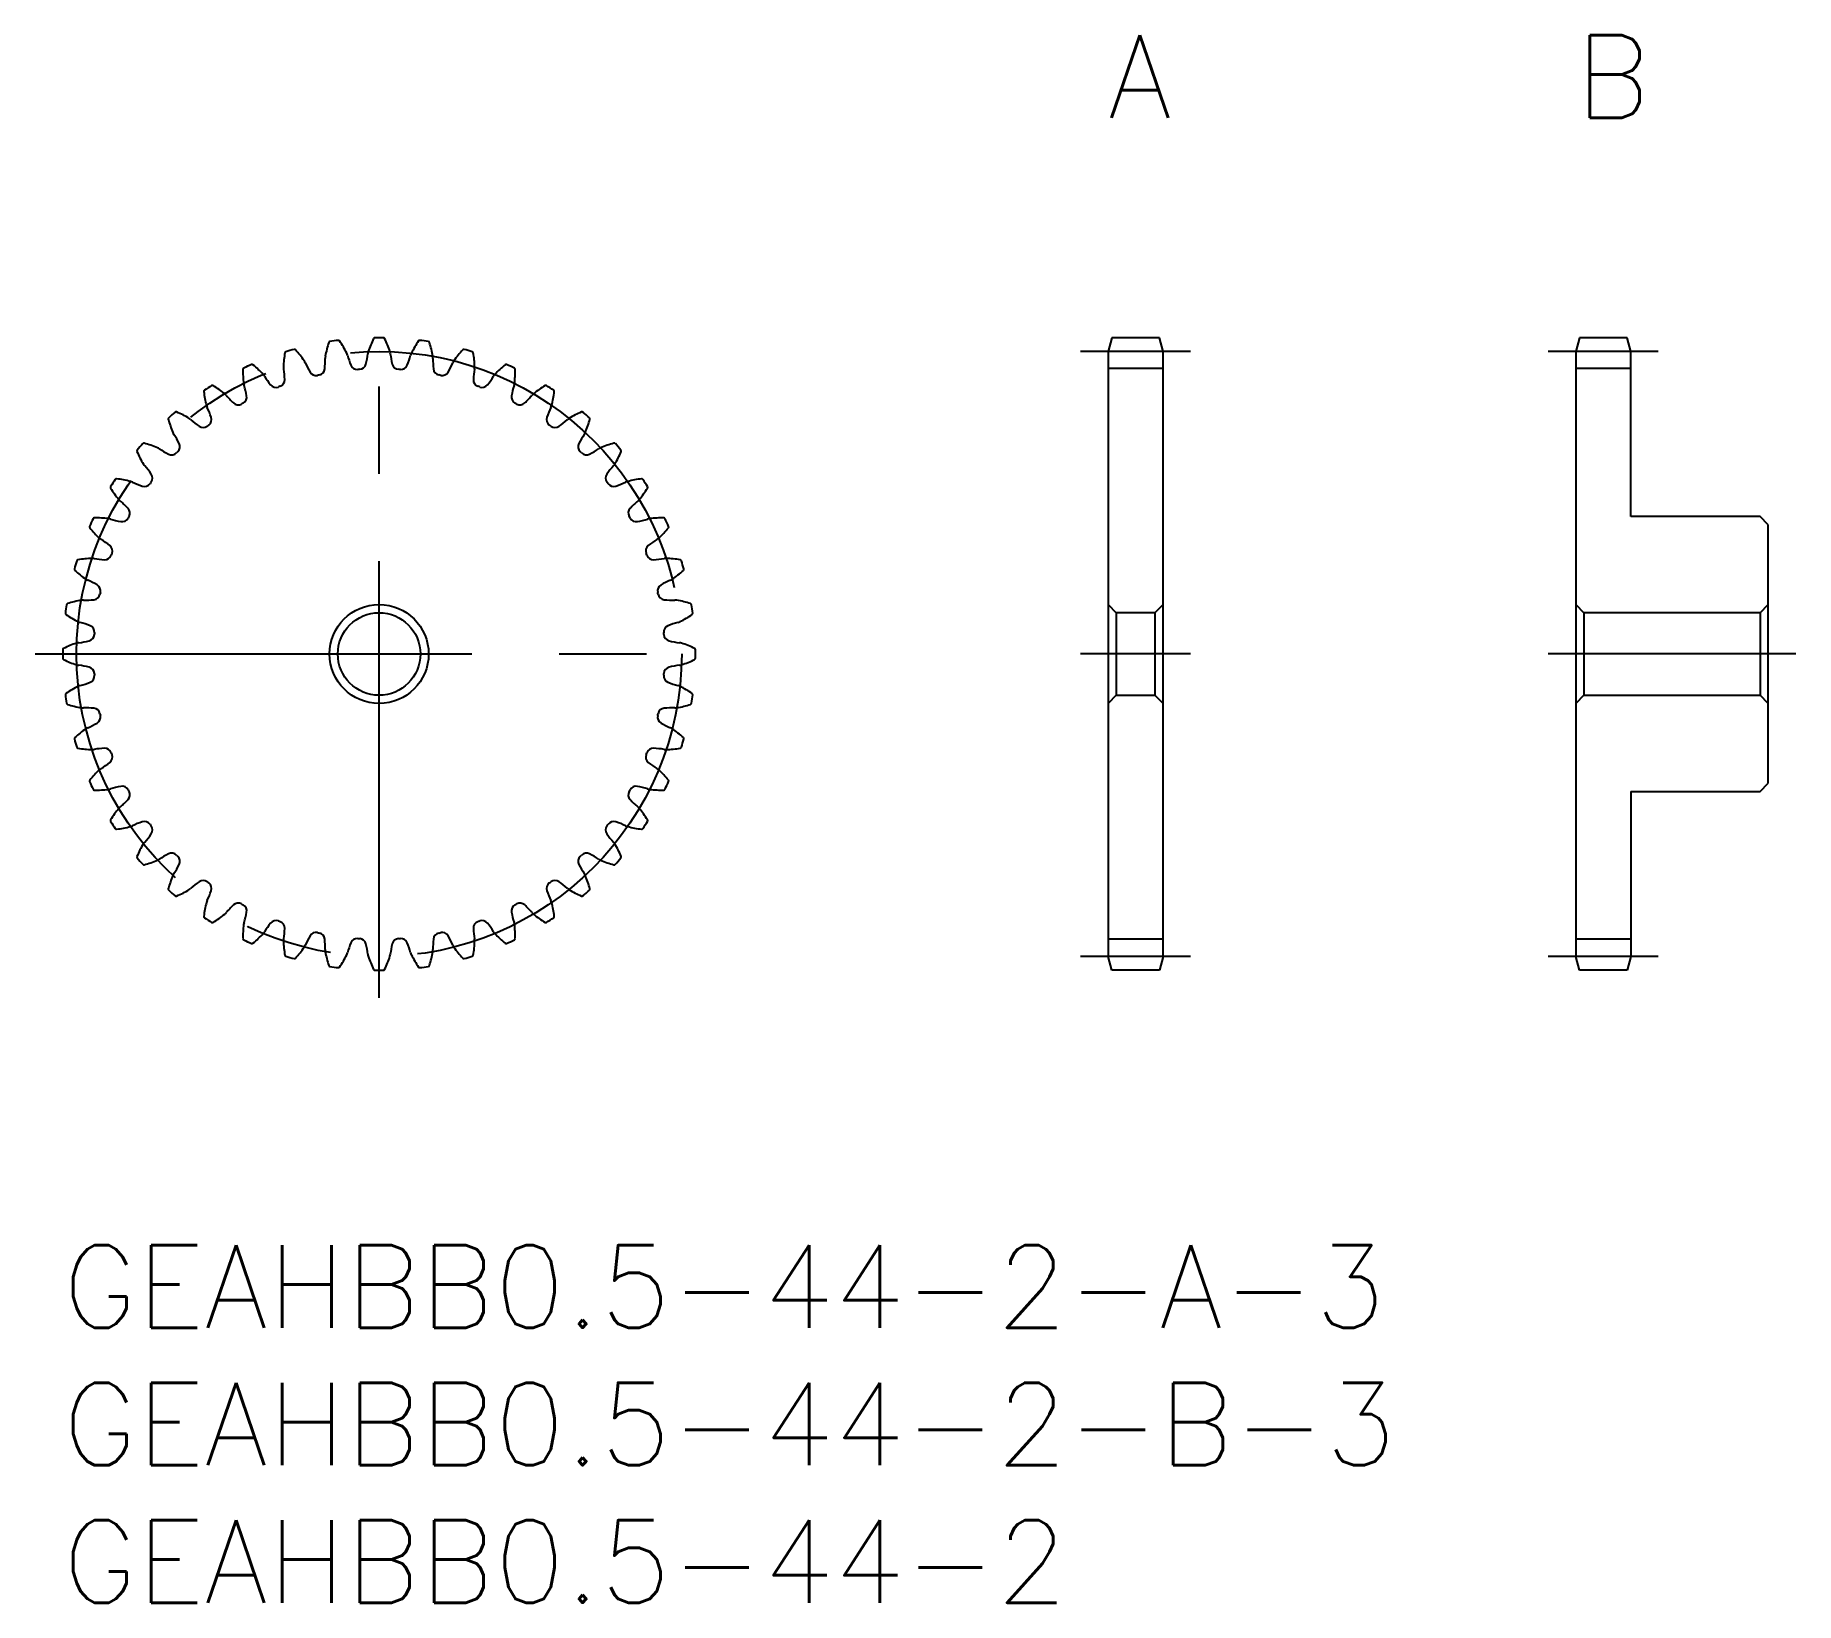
# Model space of a CAD drawing. Extents: x -1 to 63, y -13 to 44.
import ezdxf

# ---------------------------------------------------------------- set-up
doc = ezdxf.new("R2010")
doc.units = 0
doc.header["$LTSCALE"] = 0.5
doc.linetypes.add('CENTER', pattern=[50.8, 31.75, -6.35, 6.35, -6.35])
for name, color, linetype in [('MSM_CENTER', 1, 'CENTER'), ('MSM_CONTINUOUS', 7, 'CONTINUOUS'), ('MSM_PART_NUMBER', 7, 'CONTINUOUS')]:
    doc.layers.add(name, color=color, linetype=linetype)
doc.styles.get("Standard").update_dxf_attribs({"font": 'txt.shx', "height": 3, "bigfont": 'bigfont.shx'})

# ---------------------------------------------------------------- blocks, each defined once
blk = doc.blocks.new('*U2')
at = {"layer": 'MSM_PART_NUMBER'}
blk.add_text('GEAHBB0.5-44-2-A-3', height=3, dxfattribs=at).set_placement((0, -3))
blk = doc.blocks.new('*U3')
at = {"layer": 'MSM_PART_NUMBER'}
blk.add_text('GEAHBB0.5-44-2-B-3', height=3, dxfattribs=at).set_placement((0, -8))
blk = doc.blocks.new('*U4')
at = {"layer": 'MSM_PART_NUMBER'}
blk.add_text('GEAHBB0.5-44-2', height=3, dxfattribs=at).set_placement((0, -13))
blk = doc.blocks.new('*U5')
at = {"layer": 'MSM_PART_NUMBER'}
blk.add_text('A', height=3, dxfattribs=at).set_placement((38, 41))
blk = doc.blocks.new('*U6')
at = {"layer": 'MSM_PART_NUMBER'}
blk.add_text('B', height=3, dxfattribs=at).set_placement((55, 41))

msp = doc.modelspace()

# ---------------------------------------------------------------- linework, layer by layer
at = {"layer": 'MSM_CENTER'}
for p, q in [((11.5, 9), (11.5, 34)), ((41, 32.5), (37, 32.5)), ((58, 32.5), (54, 32.5)), ((-1, 21.5), (24, 21.5)), ((41, 21.5), (37, 21.5)), ((63, 21.5), (54, 21.5)), ((41, 10.5), (37, 10.5)), ((58, 10.5), (54, 10.5))]:
    msp.add_line(p, q, dxfattribs=at)
msp.add_circle((11.5, 21.5), 11, dxfattribs=at)
at = {"layer": 'MSM_CONTINUOUS'}
for p, q in [((38.134, 33), (38, 32.5)), ((39.866, 33), (38.134, 33)), ((40, 32.5), (39.866, 33)), ((55.134, 33), (55, 32.5)), ((56.866, 33), (55.134, 33)), ((57, 32.5), (56.866, 33)), ((38, 32.5), (38, 10.5)), ((40, 10.5), (40, 32.5)), ((55, 32.5), (55, 10.5)), ((57, 26.5), (57, 32.5)), ((40, 31.875), (38, 31.875)), ((57, 31.875), (55, 31.875)), ((61.7, 26.5), (57, 26.5)), ((62, 26.2), (61.7, 26.5)), ((62, 16.8), (62, 26.2)), ((38, 23.3), (38.3, 23)), ((39.7, 23), (40, 23.3)), ((55, 23.3), (55.3, 23)), ((61.7, 23), (62, 23.3)), ((38.3, 23), (38.3, 20)), ((39.7, 23), (38.3, 23)), ((39.7, 23), (39.7, 20)), ((55.3, 23), (55.3, 20)), ((61.7, 23), (55.3, 23)), ((61.7, 23), (61.7, 20)), ((38.3, 20), (38, 19.7)), ((38.3, 20), (39.7, 20)), ((40, 19.7), (39.7, 20)), ((55.3, 20), (55, 19.7)), ((55.3, 20), (61.7, 20)), ((62, 19.7), (61.7, 20)), ((61.7, 16.5), (62, 16.8)), ((57, 16.5), (61.7, 16.5)), ((57, 16.5), (57, 10.5)), ((40, 11.125), (38, 11.125)), ((57, 11.125), (55, 11.125)), ((38.134, 10), (38, 10.5)), ((40, 10.5), (39.866, 10)), ((55.134, 10), (55, 10.5)), ((57, 10.5), (56.866, 10)), ((39.866, 10), (38.134, 10)), ((56.866, 10), (55.134, 10))]:
    msp.add_line(p, q, dxfattribs=at)
for radius in [1.8, 1.5]:
    msp.add_circle((11.5, 21.5), radius, dxfattribs=at)
for centre, radius, start, end in [((13.16, 31.703), 3.667, 162.16743, 170.22727), ((9.717, 32.81), 0.05, 98.95622, 162.16742), ((11.5, 21.5), 11.5, 97.40742, 98.95622), ((10.024, 32.854), 0.05, 34.1962, 97.40742), ((7.032, 30.822), 3.667, 26.13636, 34.1962), ((14.595, 31.363), 3.667, 153.98561, 162.04545), ((11.345, 32.949), 0.05, 90.7744, 153.9856), ((11.5, 21.5), 11.5, 89.2256, 90.7744), ((11.655, 32.949), 0.05, 26.01439, 89.2256), ((8.405, 31.363), 3.667, 17.95455, 26.01439), ((15.968, 30.822), 3.667, 145.8038, 153.86364), ((12.976, 32.854), 0.05, 82.59258, 145.8038), ((11.5, 21.5), 11.5, 81.04378, 82.59258), ((13.283, 32.81), 0.05, 17.8325, 81.04378), ((9.84, 31.703), 3.667, 9.77273, 17.83257), ((11.5, 21.5), 11.5, 113.77106, 115.31985), ((6.885, 31.979), 0.05, 50.55984, 113.77106), ((4.587, 29.186), 3.667, 42.5, 50.55984), ((11.691, 31.835), 3.667, 170.34925, 178.40909), ((8.126, 32.442), 0.05, 107.13803, 170.34923), ((11.5, 21.5), 11.5, 105.58924, 107.13803), ((8.423, 32.529), 0.05, 42.37795, 105.58924), ((5.751, 30.091), 3.667, 34.31818, 42.37802), ((8.439, 31.926), 0.413, 23.51001, 34.31818), ((11.919, 33.445), 3.385, 203.59275, 210.06688), ((6.157, 32.191), 3.385, 354.47857, 0.9527), ((9.954, 32.255), 0.413, 170.22727, 181.03544), ((9.954, 32.255), 0.413, 15.32819, 26.13637), ((13.615, 33.264), 3.385, 195.41093, 201.88506), ((10.706, 32.095), 0.25, 201.88506, 274.28637), ((10.778, 32.1), 0.25, 273.89549, 346.29675), ((7.733, 32.843), 3.385, 346.29675, 352.77089), ((11.5, 32.366), 0.413, 162.04545, 172.85362), ((11.5, 32.366), 0.413, 7.14638, 17.95455), ((15.267, 32.843), 3.385, 187.22911, 193.70325), ((12.222, 32.1), 0.25, 193.70324, 266.10451), ((12.294, 32.095), 0.25, 265.71366, 338.11493), ((9.385, 33.264), 3.385, 338.11493, 344.58907), ((13.046, 32.255), 0.413, 153.86364, 164.67181), ((13.046, 32.255), 0.413, 358.96456, 9.77273), ((16.843, 32.191), 3.385, 179.0473, 185.52143), ((11.081, 33.445), 3.385, 329.93312, 336.40725), ((14.561, 31.926), 0.413, 145.68182, 156.48999), ((17.249, 30.091), 3.667, 137.62198, 145.68182), ((14.577, 32.529), 0.05, 74.41076, 137.62198), ((11.5, 21.5), 11.5, 72.86197, 74.41076), ((14.874, 32.442), 0.05, 9.65068, 72.86197), ((11.309, 31.835), 3.667, 1.59091, 9.65075), ((18.413, 29.186), 3.667, 129.44016, 137.5), ((16.115, 31.979), 0.05, 66.22894, 129.44016), ((11.5, 21.5), 11.5, 64.68015, 66.22894), ((10.219, 31.757), 3.667, 178.53107, 186.59091), ((6.603, 31.85), 0.05, 115.31985, 178.53105), ((6.986, 31.384), 0.413, 31.69183, 42.5), ((10.215, 33.383), 3.385, 211.77457, 218.2487), ((7.821, 31.468), 0.25, 290.25913, 2.66039), ((8.439, 31.926), 0.413, 178.40909, 189.21726), ((4.69, 31.322), 3.385, 2.66039, 9.13452), ((9.206, 31.874), 0.25, 210.06688, 282.4681), ((11.5, 21.5), 10.375, 102.07731, 102.46815), ((9.277, 31.89), 0.25, 282.07731, 354.47857), ((11.5, 21.5), 10.375, 93.89549, 94.28633), ((11.5, 21.5), 10.375, 85.71367, 86.10451), ((13.723, 31.89), 0.25, 185.52144, 257.92269), ((11.5, 21.5), 10.375, 77.53185, 77.92269), ((13.794, 31.874), 0.25, 257.53184, 329.93312), ((18.31, 31.322), 3.385, 170.86548, 177.33961), ((15.179, 31.468), 0.25, 177.33962, 249.74087), ((14.561, 31.926), 0.413, 350.78274, 1.59091), ((12.785, 33.383), 3.385, 321.7513, 328.22543), ((16.014, 31.384), 0.413, 137.5, 148.30817), ((16.397, 31.85), 0.05, 1.46893, 64.68015), ((12.781, 31.757), 3.667, 353.40909, 1.46893), ((5.18, 31.048), 0.05, 123.50167, 186.71287), ((8.772, 31.471), 3.667, 186.71289, 194.77273), ((11.5, 21.5), 11.5, 121.95288, 123.50167), ((5.44, 31.215), 0.05, 58.74159, 121.95288), ((3.564, 28.123), 3.667, 50.68182, 58.74166), ((5.626, 30.641), 0.413, 39.87365, 50.68182), ((8.537, 33.079), 3.385, 219.95639, 226.43052), ((6.44, 30.843), 0.25, 298.44095, 10.84219), ((6.986, 31.384), 0.413, 186.59091, 197.39908), ((3.361, 30.253), 3.385, 10.84221, 17.31634), ((7.753, 31.442), 0.25, 218.2487, 290.64996), ((11.5, 21.5), 10.375, 110.25913, 110.64996), ((11.5, 21.5), 10.375, 69.35004, 69.74087), ((15.247, 31.442), 0.25, 249.35002, 321.7513), ((16.56, 30.843), 0.25, 169.1578, 241.55905), ((19.639, 30.253), 3.385, 162.68366, 169.15779), ((16.014, 31.384), 0.413, 342.60092, 353.40909), ((14.463, 33.079), 3.385, 313.56948, 320.04361), ((17.374, 30.641), 0.413, 129.31818, 140.12635), ((19.436, 28.123), 3.667, 121.25834, 129.31818), ((17.56, 31.215), 0.05, 58.04712, 121.25834), ((11.5, 21.5), 11.5, 56.49833, 58.04712), ((14.228, 31.471), 3.667, 345.22727, 353.28711), ((17.82, 31.048), 0.05, 353.28705, 56.49833), ((3.886, 30.051), 0.05, 131.68349, 194.89468), ((11.5, 21.5), 11.5, 130.13469, 131.68349), ((4.119, 30.254), 0.05, 66.92348, 130.13469), ((2.702, 26.927), 3.667, 58.86364, 66.92348), ((5.626, 30.641), 0.413, 194.77273, 205.5809), ((2.198, 29.006), 3.385, 19.02403, 25.49816), ((5.162, 30.027), 0.25, 306.62276, 19.02403), ((6.376, 30.808), 0.25, 226.43051, 298.83178), ((11.5, 21.5), 10.375, 118.44095, 118.83178), ((11.5, 21.5), 10.375, 61.16822, 61.55905), ((16.624, 30.808), 0.25, 241.1682, 313.56948), ((17.838, 30.027), 0.25, 160.97598, 233.37728), ((20.802, 29.006), 3.385, 154.50184, 160.97597), ((17.374, 30.641), 0.413, 334.4191, 345.22727), ((20.298, 26.927), 3.667, 113.07652, 121.13636), ((18.881, 30.254), 0.05, 49.86531, 113.07652), ((11.5, 21.5), 11.5, 48.31651, 49.86531), ((19.114, 30.051), 0.05, 345.10523, 48.31651), ((7.381, 30.981), 3.667, 194.8947, 202.95455), ((4.384, 29.712), 0.413, 202.95455, 213.76271), ((1.225, 27.605), 3.385, 27.20584, 33.67998), ((4.384, 29.712), 0.413, 48.05547, 58.86364), ((6.919, 32.539), 3.385, 228.1382, 234.61234), ((5.104, 29.984), 0.25, 234.61233, 307.01355), ((11.5, 21.5), 10.375, 126.62276, 127.0136), ((11.5, 21.5), 10.375, 52.9864, 53.37724), ((17.896, 29.984), 0.25, 232.98638, 305.38765), ((16.081, 32.539), 3.385, 305.38766, 311.8618), ((18.616, 29.712), 0.413, 121.13636, 131.94453), ((21.775, 27.605), 3.385, 146.32002, 152.79416), ((18.616, 29.712), 0.413, 326.23729, 337.04545), ((15.619, 30.981), 3.667, 337.04545, 345.10529), ((2.746, 28.881), 0.05, 139.86531, 203.07651), ((6.073, 30.298), 3.667, 203.07652, 211.13636), ((11.5, 21.5), 11.5, 138.31651, 139.86531), ((2.949, 29.114), 0.05, 75.10523, 138.31651), ((2.019, 25.619), 3.667, 67.04545, 75.10529), ((3.288, 28.616), 0.413, 56.23729, 67.04545), ((5.395, 31.775), 3.385, 236.32002, 242.79416), ((3.961, 28.987), 0.25, 242.79415, 315.19542), ((11.5, 21.5), 10.375, 134.80458, 135.19542), ((4.013, 29.039), 0.25, 314.80458, 27.20583), ((18.987, 29.039), 0.25, 152.79416, 225.19547), ((11.5, 21.5), 10.375, 44.80458, 45.19542), ((19.039, 28.987), 0.25, 224.80457, 297.20583), ((17.605, 31.775), 3.385, 297.20584, 303.67998), ((19.712, 28.616), 0.413, 112.95455, 123.76271), ((20.981, 25.619), 3.667, 104.8947, 112.95455), ((20.051, 29.114), 0.05, 41.68349, 104.8947), ((16.927, 30.298), 3.667, 328.86364, 336.92348), ((11.5, 21.5), 11.5, 40.13469, 41.68349), ((20.254, 28.881), 0.05, 336.92341, 40.13469), ((3.288, 28.616), 0.413, 211.13636, 221.94453), ((0.461, 26.081), 3.385, 35.38766, 41.8618), ((22.539, 26.081), 3.385, 138.1382, 144.61234), ((19.712, 28.616), 0.413, 318.05547, 328.86364), ((1.785, 27.56), 0.05, 148.04712, 211.25834), ((11.5, 21.5), 11.5, 146.49833, 148.04712), ((4.877, 29.436), 3.667, 211.25834, 219.31818), ((1.952, 27.82), 0.05, 83.28705, 146.49833), ((1.529, 24.228), 3.667, 75.22727, 83.28711), ((2.359, 27.374), 0.413, 64.4191, 75.22727), ((3.994, 30.802), 3.385, 244.50184, 250.97597), ((2.973, 27.838), 0.25, 250.97597, 323.37724), ((11.5, 21.5), 10.375, 142.9864, 143.37724), ((3.016, 27.896), 0.25, 322.9864, 35.38766), ((19.984, 27.896), 0.25, 144.61235, 217.0136), ((11.5, 21.5), 10.375, 36.62276, 37.0136), ((20.027, 27.838), 0.25, 216.62275, 289.02403), ((19.006, 30.802), 3.385, 289.02403, 295.49816), ((20.641, 27.374), 0.413, 104.77273, 115.5809), ((21.471, 24.228), 3.667, 96.71289, 104.77273), ((18.123, 29.436), 3.667, 320.68182, 328.74166), ((21.048, 27.82), 0.05, 33.50167, 96.71289), ((11.5, 21.5), 11.5, 31.95288, 33.50167), ((21.215, 27.56), 0.05, 328.74159, 31.95288), ((2.359, 27.374), 0.413, 219.31818, 230.12635), ((-0.079, 24.463), 3.385, 43.56948, 50.04361), ((23.079, 24.463), 3.385, 129.95639, 136.43052), ((20.641, 27.374), 0.413, 309.87365, 320.68182), ((11.5, 21.5), 11.5, 154.68015, 156.22894), ((1.15, 26.397), 0.05, 91.46886, 154.68015), ((1.243, 22.781), 3.667, 83.40909, 91.46893), ((1.616, 26.014), 0.413, 72.60092, 83.40909), ((2.747, 29.639), 3.385, 252.68366, 259.15779), ((2.157, 26.56), 0.25, 259.15779, 331.55905), ((2.192, 26.624), 0.25, 331.16822, 43.56948), ((11.5, 21.5), 10.375, 151.16822, 151.55905), ((20.808, 26.624), 0.25, 136.43053, 208.83178), ((11.5, 21.5), 10.375, 28.44095, 28.83178), ((20.843, 26.56), 0.25, 208.44093, 280.84221), ((20.253, 29.639), 3.385, 280.84221, 287.31634), ((21.384, 26.014), 0.413, 96.59091, 107.39908), ((21.757, 22.781), 3.667, 88.53107, 96.59091), ((21.85, 26.397), 0.05, 25.31985, 88.53107), ((11.5, 21.5), 11.5, 23.77106, 25.31985), ((1.021, 26.115), 0.05, 156.22894, 219.44016), ((3.814, 28.413), 3.667, 219.44016, 227.5), ((1.616, 26.014), 0.413, 227.49999, 238.30817), ((-0.383, 22.785), 3.385, 51.7513, 58.22543), ((23.383, 22.785), 3.385, 121.77457, 128.2487), ((21.384, 26.014), 0.413, 301.69183, 312.5), ((19.186, 28.413), 3.667, 312.5, 320.55984), ((21.979, 26.115), 0.05, 320.55984, 23.77106), ((1.165, 21.309), 3.667, 91.59091, 99.65075), ((1.074, 24.561), 0.413, 80.78274, 91.59091), ((1.678, 28.31), 3.385, 260.86548, 267.33961), ((1.532, 25.179), 0.25, 267.3396, 339.74087), ((1.558, 25.247), 0.25, 339.35004, 51.7513), ((11.5, 21.5), 10.375, 159.35004, 159.74087), ((21.442, 25.247), 0.25, 128.24871, 200.64996), ((11.5, 21.5), 10.375, 20.25913, 20.64996), ((21.468, 25.179), 0.25, 200.25911, 272.66038), ((21.322, 28.31), 3.385, 272.66039, 279.13452), ((21.926, 24.561), 0.413, 88.40909, 99.21726), ((21.835, 21.309), 3.667, 80.34925, 88.40909), ((0.471, 24.577), 0.05, 164.41076, 227.62198), ((11.5, 21.5), 11.5, 162.86197, 164.41076), ((2.909, 27.249), 3.667, 227.62198, 235.68182), ((0.558, 24.874), 0.05, 99.65068, 162.86197), ((20.091, 27.249), 3.667, 304.31818, 312.37802), ((22.442, 24.874), 0.05, 17.13803, 80.34925), ((11.5, 21.5), 11.5, 15.58924, 17.13803), ((22.529, 24.577), 0.05, 312.37802, 15.58924), ((1.074, 24.561), 0.413, 235.68182, 246.48999), ((-0.445, 21.081), 3.385, 59.93312, 66.40725), ((1.126, 23.794), 0.25, 347.53185, 59.9331), ((11.5, 21.5), 10.375, 167.53185, 167.92269), ((21.874, 23.794), 0.25, 120.06689, 192.46815), ((11.5, 21.5), 10.375, 12.07731, 12.46815), ((23.445, 21.081), 3.385, 113.59275, 120.06688), ((21.926, 24.561), 0.413, 293.51001, 304.31818), ((11.5, 21.5), 11.5, 171.04378, 172.59258), ((0.19, 23.283), 0.05, 107.8325, 171.04378), ((1.297, 19.84), 3.667, 99.77273, 107.83257), ((0.745, 23.046), 0.413, 88.96456, 99.77273), ((0.809, 26.843), 3.385, 269.0473, 275.52143), ((1.11, 23.723), 0.25, 275.52142, 347.92269), ((21.89, 23.723), 0.25, 192.07729, 264.47857), ((22.191, 26.843), 3.385, 264.47857, 270.9527), ((22.255, 23.046), 0.413, 80.22727, 91.03544), ((21.703, 19.84), 3.667, 72.16743, 80.22727), ((22.81, 23.283), 0.05, 8.95622, 72.16743), ((11.5, 21.5), 11.5, 7.40742, 8.95622), ((0.146, 22.976), 0.05, 172.59258, 235.8038), ((2.178, 25.968), 3.667, 235.8038, 243.86364), ((0.745, 23.046), 0.413, 243.86363, 254.67181), ((-0.264, 19.385), 3.385, 68.11493, 74.58907), ((0.905, 22.294), 0.25, 355.71367, 68.11493), ((22.095, 22.294), 0.25, 111.88508, 184.28633), ((23.264, 19.385), 3.385, 105.41093, 111.88507), ((22.255, 23.046), 0.413, 285.32819, 296.13636), ((20.822, 25.968), 3.667, 296.13636, 304.1962), ((22.854, 22.976), 0.05, 304.1962, 7.40742), ((1.637, 18.405), 3.667, 107.95455, 116.01439), ((0.634, 21.5), 0.413, 97.14638, 107.95454), ((0.157, 25.267), 3.385, 277.22911, 283.70325), ((0.9, 22.222), 0.25, 283.70324, 356.10456), ((11.5, 21.5), 10.375, 175.71367, 176.10451), ((11.5, 21.5), 10.375, 3.89549, 4.28633), ((22.1, 22.222), 0.25, 183.89548, 256.29674), ((22.843, 25.267), 3.385, 256.29675, 262.77089), ((22.366, 21.5), 0.413, 72.04546, 82.85362), ((21.363, 18.405), 3.667, 63.98561, 72.04545), ((11.5, 21.5), 11.5, 179.2256, 180.7744), ((0.051, 21.655), 0.05, 116.01432, 179.2256), ((0.051, 21.345), 0.05, 180.7744, 243.98561), ((1.637, 24.595), 3.667, 243.98561, 252.04545), ((21.363, 24.595), 3.667, 287.95455, 296.01439), ((22.949, 21.655), 0.05, 0.7744, 63.98561), ((22.949, 21.345), 0.05, 296.01439, 359.2256), ((11.5, 21.5), 11.5, 359.2256, 0.7744), ((0.634, 21.5), 0.413, 252.04545, 262.85362), ((0.157, 17.733), 3.385, 76.29675, 82.77089), ((0.9, 20.778), 0.25, 3.89548, 76.29674), ((0.905, 20.706), 0.25, 291.88506, 4.28633), ((11.5, 21.5), 10.375, 183.89549, 184.28633), ((22.095, 20.706), 0.25, 175.71366, 248.11493), ((11.5, 21.5), 10.375, 355.71367, 356.10451), ((22.1, 20.778), 0.25, 103.70326, 176.10451), ((22.843, 17.733), 3.385, 97.22911, 103.70325), ((22.366, 21.5), 0.413, 277.14638, 287.95454), ((0.146, 20.024), 0.05, 124.1962, 187.40742), ((11.5, 21.5), 11.5, 187.40742, 188.95622), ((2.178, 17.032), 3.667, 116.13636, 124.1962), ((0.745, 19.954), 0.413, 105.32819, 116.13636), ((-0.264, 23.615), 3.385, 285.41093, 291.88506), ((23.264, 23.615), 3.385, 248.11493, 254.58907), ((22.255, 19.954), 0.413, 63.86364, 74.67181), ((20.822, 17.032), 3.667, 55.8038, 63.86364), ((11.5, 21.5), 11.5, 351.04378, 352.59258), ((22.854, 20.024), 0.05, 352.59258, 55.8038), ((0.19, 19.717), 0.05, 188.95622, 252.16742), ((1.297, 23.16), 3.667, 252.16743, 260.22727), ((0.745, 19.954), 0.413, 260.22726, 271.03544), ((0.809, 16.157), 3.385, 84.47857, 90.9527), ((1.11, 19.277), 0.25, 12.0773, 84.47857), ((1.126, 19.206), 0.25, 300.06688, 12.46815), ((11.5, 21.5), 10.375, 192.07731, 192.46815), ((21.874, 19.206), 0.25, 167.53184, 239.93312), ((11.5, 21.5), 10.375, 347.53185, 347.92269), ((21.89, 19.277), 0.25, 95.52144, 167.92269), ((22.191, 16.157), 3.385, 89.0473, 95.52143), ((22.255, 19.954), 0.413, 268.96456, 279.77273), ((21.703, 23.16), 3.667, 279.77273, 287.83257), ((22.81, 19.717), 0.05, 287.83257, 351.04378), ((2.909, 15.751), 3.667, 124.31818, 132.37802), ((1.074, 18.439), 0.413, 113.51001, 124.31818), ((-0.445, 21.919), 3.385, 293.59275, 300.06688), ((23.445, 21.919), 3.385, 239.93312, 246.40725), ((21.926, 18.439), 0.413, 55.68182, 66.48999), ((20.091, 15.751), 3.667, 47.62198, 55.68182), ((0.471, 18.423), 0.05, 132.37795, 195.58924), ((11.5, 21.5), 11.5, 195.58924, 197.13803), ((0.558, 18.126), 0.05, 197.13803, 260.34925), ((1.165, 21.691), 3.667, 260.34925, 268.40909), ((1.074, 18.439), 0.413, 268.40909, 279.21726), ((1.678, 14.69), 3.385, 92.66039, 99.13452), ((1.532, 17.821), 0.25, 20.25912, 92.66039), ((21.468, 17.821), 0.25, 87.33962, 159.74087), ((21.322, 14.69), 3.385, 80.86548, 87.33961), ((21.926, 18.439), 0.413, 260.78274, 271.59091), ((21.835, 21.691), 3.667, 271.59091, 279.65075), ((22.442, 18.126), 0.05, 279.65075, 342.86197), ((11.5, 21.5), 11.5, 342.86197, 344.41076), ((22.529, 18.423), 0.05, 344.41076, 47.62198), ((3.814, 14.587), 3.667, 132.5, 140.55984), ((1.616, 16.986), 0.413, 121.69183, 132.5), ((-0.383, 20.215), 3.385, 301.77457, 308.2487), ((1.558, 17.753), 0.25, 308.2487, 20.64996), ((11.5, 21.5), 10.375, 200.25913, 200.64996), ((21.442, 17.753), 0.25, 159.35002, 231.7513), ((11.5, 21.5), 10.375, 339.35004, 339.74087), ((23.383, 20.215), 3.385, 231.7513, 238.22543), ((21.384, 16.986), 0.413, 47.5, 58.30817), ((19.186, 14.587), 3.667, 39.44016, 47.5), ((1.021, 16.885), 0.05, 140.55984, 203.77106), ((11.5, 21.5), 11.5, 203.77106, 205.31985), ((2.747, 13.361), 3.385, 100.84221, 107.31634), ((2.157, 16.44), 0.25, 28.44094, 100.84221), ((20.843, 16.44), 0.25, 79.1578, 151.55905), ((20.253, 13.361), 3.385, 72.68366, 79.15779), ((11.5, 21.5), 11.5, 334.68015, 336.22894), ((21.979, 16.885), 0.05, 336.22894, 39.44016), ((1.15, 16.603), 0.05, 205.31985, 268.53107), ((1.243, 20.219), 3.667, 268.53107, 276.59091), ((1.616, 16.986), 0.413, 276.59091, 287.39908), ((-0.079, 18.537), 3.385, 309.95639, 316.43052), ((2.192, 16.376), 0.25, 316.43051, 28.83178), ((11.5, 21.5), 10.375, 208.44095, 208.83178), ((20.808, 16.376), 0.25, 151.1682, 223.56948), ((11.5, 21.5), 10.375, 331.16822, 331.55905), ((23.079, 18.537), 3.385, 223.56948, 230.04361), ((21.384, 16.986), 0.413, 252.60092, 263.40909), ((21.757, 20.219), 3.667, 263.40909, 271.46893), ((21.85, 16.603), 0.05, 271.46886, 334.68015), ((1.785, 15.44), 0.05, 148.74166, 211.95288), ((4.877, 13.564), 3.667, 140.68182, 148.74166), ((11.5, 21.5), 11.5, 211.95288, 213.50167), ((2.359, 15.626), 0.413, 129.87365, 140.68182), ((3.994, 12.198), 3.385, 109.02403, 115.49816), ((2.973, 15.162), 0.25, 36.62275, 109.02403), ((20.027, 15.162), 0.25, 70.97598, 143.37724), ((19.006, 12.198), 3.385, 64.50184, 70.97597), ((20.641, 15.626), 0.413, 39.31818, 50.12635), ((18.123, 13.564), 3.667, 31.25834, 39.31818), ((11.5, 21.5), 11.5, 326.49833, 328.04712), ((21.215, 15.44), 0.05, 328.04712, 31.25834), ((1.952, 15.18), 0.05, 213.50167, 276.71289), ((1.529, 18.772), 3.667, 276.71289, 284.77273), ((2.359, 15.626), 0.413, 284.77272, 295.5809), ((0.461, 16.919), 3.385, 318.1382, 324.61234), ((11.5, 21.5), 10.375, 216.62276, 217.0136), ((3.016, 15.104), 0.25, 324.61233, 37.0136), ((19.984, 15.104), 0.25, 142.98639, 215.38766), ((22.539, 16.919), 3.385, 215.38766, 221.8618), ((11.5, 21.5), 10.375, 322.9864, 323.37724), ((20.641, 15.626), 0.413, 244.4191, 255.22727), ((21.471, 18.772), 3.667, 255.22727, 263.28711), ((21.048, 15.18), 0.05, 263.28711, 326.49833), ((2.746, 14.119), 0.05, 156.92348, 220.13469), ((6.073, 12.702), 3.667, 148.86364, 156.92348), ((11.5, 21.5), 11.5, 220.13469, 221.68349), ((3.288, 14.384), 0.413, 138.05547, 148.86364), ((5.395, 11.225), 3.385, 117.20584, 123.67998), ((3.961, 14.013), 0.25, 44.80457, 117.20584), ((11.5, 21.5), 10.375, 224.80458, 225.19542), ((4.013, 13.961), 0.25, 332.79415, 45.19542), ((18.987, 13.961), 0.25, 134.80457, 207.20584), ((11.5, 21.5), 10.375, 314.80458, 315.19542), ((19.039, 14.013), 0.25, 62.79416, 135.19542), ((17.605, 11.225), 3.385, 56.32002, 62.79416), ((19.712, 14.384), 0.413, 31.13636, 41.94453), ((16.927, 12.702), 3.667, 23.07652, 31.13636), ((11.5, 21.5), 11.5, 318.31651, 319.86531), ((20.254, 14.119), 0.05, 319.86531, 23.07652), ((2.949, 13.886), 0.05, 221.68349, 284.8947), ((2.019, 17.381), 3.667, 284.8947, 292.95455), ((3.288, 14.384), 0.413, 292.95455, 303.76271), ((7.381, 12.019), 3.667, 157.04545, 165.10529), ((4.384, 13.288), 0.413, 146.23729, 157.04545), ((1.225, 15.395), 3.385, 326.32002, 332.79416), ((21.775, 15.395), 3.385, 207.20584, 213.67998), ((18.616, 13.288), 0.413, 22.95455, 33.76271), ((15.619, 12.019), 3.667, 14.8947, 22.95455), ((19.712, 14.384), 0.413, 236.23729, 247.04545), ((20.981, 17.381), 3.667, 247.04545, 255.1053), ((20.051, 13.886), 0.05, 255.1053, 318.31651), ((3.886, 12.949), 0.05, 165.10523, 228.31651), ((11.5, 21.5), 11.5, 228.31651, 229.86531), ((2.702, 16.073), 3.667, 293.07652, 301.13636), ((4.384, 13.288), 0.413, 301.13636, 311.94453), ((6.919, 10.461), 3.385, 125.38766, 131.8618), ((5.104, 13.016), 0.25, 52.98639, 125.38766), ((2.198, 13.994), 3.385, 334.50184, 340.97597), ((11.5, 21.5), 10.375, 232.9864, 233.37724), ((5.162, 12.973), 0.25, 340.97597, 53.37724), ((17.838, 12.973), 0.25, 126.62275, 199.02403), ((20.802, 13.994), 3.385, 199.02403, 205.49816), ((11.5, 21.5), 10.375, 306.62276, 307.0136), ((17.896, 13.016), 0.25, 54.61234, 127.0136), ((16.081, 10.461), 3.385, 48.1382, 54.61234), ((18.616, 13.288), 0.413, 228.05547, 238.86364), ((20.298, 16.073), 3.667, 238.86364, 246.92348), ((11.5, 21.5), 11.5, 310.13469, 311.68349), ((19.114, 12.949), 0.05, 311.68349, 14.8947), ((4.119, 12.746), 0.05, 229.86531, 293.07652), ((8.772, 11.529), 3.667, 165.22727, 173.28711), ((5.626, 12.359), 0.413, 154.4191, 165.22727), ((8.537, 9.921), 3.385, 133.56948, 140.04361), ((6.376, 12.192), 0.25, 61.16821, 133.56948), ((11.5, 21.5), 10.375, 241.16822, 241.55905), ((6.44, 12.157), 0.25, 349.15779, 61.55905), ((16.56, 12.157), 0.25, 118.44093, 190.84219), ((11.5, 21.5), 10.375, 298.44095, 298.83178), ((16.624, 12.192), 0.25, 46.43051, 118.83178), ((14.463, 9.921), 3.385, 39.95639, 46.43052), ((17.374, 12.359), 0.413, 14.77273, 25.5809), ((14.228, 11.529), 3.667, 6.71289, 14.77273), ((18.881, 12.746), 0.05, 246.92348, 310.13469), ((5.18, 11.952), 0.05, 173.28705, 236.49833), ((11.5, 21.5), 11.5, 236.49833, 238.04712), ((5.44, 11.785), 0.05, 238.04712, 301.25834), ((3.564, 14.877), 3.667, 301.25834, 309.31818), ((5.626, 12.359), 0.413, 309.31817, 320.12635), ((10.219, 11.243), 3.667, 173.40909, 181.46893), ((6.986, 11.616), 0.413, 162.60092, 173.40909), ((3.361, 12.747), 3.385, 342.68366, 349.15779), ((10.215, 9.617), 3.385, 141.7513, 148.22543), ((7.753, 11.558), 0.25, 69.35003, 141.7513), ((11.5, 21.5), 10.375, 249.35004, 249.74087), ((7.821, 11.532), 0.25, 357.3396, 69.74087), ((4.69, 11.678), 3.385, 350.86548, 357.33961), ((15.179, 11.532), 0.25, 110.25912, 182.66039), ((18.31, 11.678), 3.385, 182.66039, 189.13452), ((11.5, 21.5), 10.375, 290.25913, 290.64996), ((15.247, 11.558), 0.25, 38.24871, 110.65001), ((12.785, 9.617), 3.385, 31.77457, 38.2487), ((19.639, 12.747), 3.385, 190.84221, 197.31634), ((16.014, 11.616), 0.413, 6.59091, 17.39908), ((12.781, 11.243), 3.667, 358.53107, 6.59091), ((17.374, 12.359), 0.413, 219.87365, 230.68182), ((19.436, 14.877), 3.667, 230.68182, 238.74166), ((17.56, 11.785), 0.05, 238.74159, 301.95288), ((11.5, 21.5), 11.5, 301.95288, 303.50167), ((17.82, 11.952), 0.05, 303.50167, 6.71289), ((6.603, 11.15), 0.05, 181.46886, 244.68015), ((11.5, 21.5), 11.5, 244.68015, 246.22894), ((6.885, 11.021), 0.05, 246.22894, 309.44016), ((4.587, 13.814), 3.667, 309.44016, 317.5), ((6.986, 11.616), 0.413, 317.5, 328.30817), ((8.439, 11.074), 0.413, 170.78274, 181.59091), ((11.691, 11.165), 3.667, 181.59091, 189.65075), ((8.439, 11.074), 0.413, 325.68182, 336.48999), ((11.919, 9.555), 3.385, 149.93312, 156.40725), ((9.206, 11.126), 0.25, 77.53184, 149.93312), ((11.5, 21.5), 10.375, 257.53185, 257.92269), ((9.277, 11.11), 0.25, 5.52143, 77.92269), ((6.157, 10.809), 3.385, 359.0473, 5.52143), ((13.615, 9.736), 3.385, 158.11493, 164.58907), ((10.706, 10.905), 0.25, 85.71366, 158.11493), ((11.5, 21.5), 10.375, 265.71367, 266.10451), ((10.778, 10.9), 0.25, 13.70325, 86.10451), ((7.733, 10.157), 3.385, 7.22911, 13.70325), ((15.267, 10.157), 3.385, 166.29675, 172.77089), ((12.222, 10.9), 0.25, 93.89548, 166.29675), ((11.5, 21.5), 10.375, 273.89549, 274.28633), ((12.294, 10.905), 0.25, 21.88507, 94.28637), ((9.385, 9.736), 3.385, 15.41093, 21.88507), ((16.843, 10.809), 3.385, 174.47857, 180.9527), ((13.723, 11.11), 0.25, 102.0773, 174.47857), ((11.5, 21.5), 10.375, 282.07731, 282.46815), ((13.794, 11.126), 0.25, 30.06688, 102.46815), ((11.081, 9.555), 3.385, 23.59275, 30.06688), ((14.561, 11.074), 0.413, 203.51001, 214.31818), ((11.309, 11.165), 3.667, 350.34925, 358.40909), ((14.561, 11.074), 0.413, 358.40909, 9.21726), ((16.014, 11.616), 0.413, 211.69183, 222.5), ((18.413, 13.814), 3.667, 222.5, 230.55984), ((16.115, 11.021), 0.05, 230.55977, 293.77106), ((11.5, 21.5), 11.5, 293.77106, 295.31985), ((16.397, 11.15), 0.05, 295.31985, 358.53107), ((8.126, 10.558), 0.05, 189.65068, 252.86197), ((11.5, 21.5), 11.5, 252.86197, 254.41076), ((8.423, 10.471), 0.05, 254.41076, 317.62198), ((5.751, 12.909), 3.667, 317.62198, 325.68182), ((9.954, 10.745), 0.413, 178.96456, 189.77273), ((13.16, 11.297), 3.667, 189.77273, 197.83257), ((7.032, 12.178), 3.667, 325.8038, 333.86364), ((9.954, 10.745), 0.413, 333.86364, 344.67181), ((11.5, 10.634), 0.413, 187.14638, 197.95454), ((14.595, 11.637), 3.667, 197.95454, 206.01439), ((8.405, 11.637), 3.667, 333.98561, 342.04545), ((11.5, 10.634), 0.413, 342.04546, 352.85362), ((13.046, 10.745), 0.413, 195.32819, 206.13636), ((15.968, 12.178), 3.667, 206.13636, 214.1962), ((9.84, 11.297), 3.667, 342.16743, 350.22727), ((13.046, 10.745), 0.413, 350.22727, 1.03544), ((17.249, 12.909), 3.667, 214.31818, 222.37802), ((14.577, 10.471), 0.05, 222.37802, 285.58924), ((11.5, 21.5), 11.5, 285.58924, 287.13803), ((14.874, 10.558), 0.05, 287.13803, 350.34925), ((9.717, 10.19), 0.05, 197.8325, 261.04378), ((11.5, 21.5), 11.5, 261.04378, 262.59258), ((10.024, 10.146), 0.05, 262.59258, 325.8038), ((11.345, 10.051), 0.05, 206.01432, 269.2256), ((11.5, 21.5), 11.5, 269.2256, 270.7744), ((11.655, 10.051), 0.05, 270.7744, 333.98561), ((12.976, 10.146), 0.05, 214.1962, 277.40742), ((11.5, 21.5), 11.5, 277.40742, 278.95622), ((13.283, 10.19), 0.05, 278.95622, 342.16743)]:
    msp.add_arc(centre, radius, start, end, dxfattribs=at)

# ---------------------------------------------------------------- block references
for name in ['*U5', '*U6', '*U2', '*U3', '*U4']:
    msp.add_blockref(name, (0, 0), dxfattribs=at)

doc.saveas('drawing.dxf')
